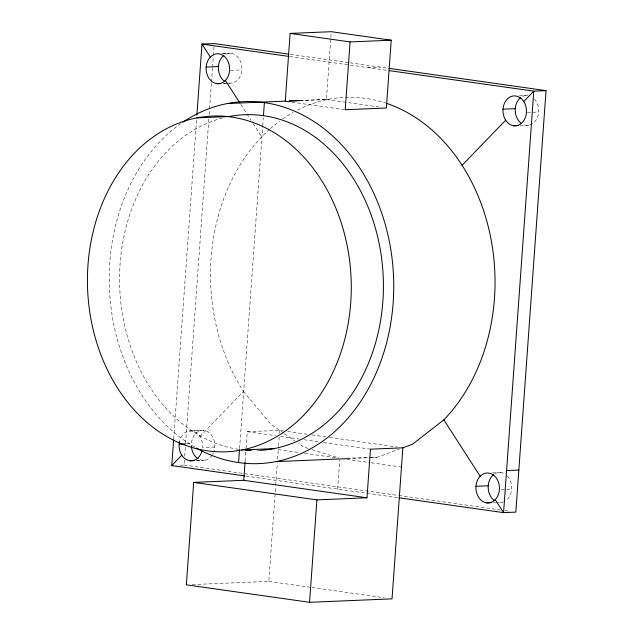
<?xml version="1.0" encoding="UTF-8"?>
<svg xmlns="http://www.w3.org/2000/svg" width="634" height="634" viewBox="0 0 634 634"><rect width="100%" height="100%" fill="white"/><g stroke="black" fill="none" stroke-linecap="round" stroke-linejoin="round"><path stroke-width="0.48" stroke-dasharray="3.17 2.38" d="M173.684 438.918L196.611 119.097M180.262 465.213L184.026 465.055L184.383 460.125M184.668 456.171L185.302 447.287M185.588 443.34L208.863 118.59M209.149 114.643L209.505 109.706M209.569 108.715L211.415 83.054M211.487 82.063L212.477 68.25M212.541 67.259L213.325 56.402M213.396 55.412L214.03 46.528M239.589 448.507L262.666 126.538M262.738 125.556L263.308 117.655M245.168 460.863L245.794 452.113M246.071 448.222L247.26 431.691L279.657 430.343L283.564 430.898M192.245 584.58L268.824 581.378L275.647 486.246M275.719 485.264L277.312 463.058M277.581 459.206L278.477 446.708M278.548 445.742L279.174 437.08M279.443 433.228L279.657 430.343M299.961 100.616L326.415 99.514L330.782 38.579M330.853 37.596L331.138 33.665M337.668 489.099L339.737 460.252M199.884 436.493L243.472 391.408A181.158 142.19 87.6 0 1 269.585 129.328M371.088 457.645L376.984 457.399L399.166 449.189M222.463 53.668L228.121 53.43M222.708 53.708L231.196 53.351M230.538 70.382L241.847 69.906M367.886 67.608L380.138 67.101M223.398 83.371L229.056 83.141A14.994 11.769 87.6 0 0 241.728 65.999A14.994 11.769 87.6 0 0 225.189 54.516M223.643 83.419L225.53 83.339M226.473 83.3L232.131 83.062M300.048 100.505L328.571 99.308M519.317 95.774L528.043 95.457A14.994 11.769 87.6 0 0 522.036 96.622M527.385 112.487L538.702 112.012M520.252 125.477L528.978 125.167M188.837 431.033L201.089 430.526M191.904 430.961L204.164 430.446M186.658 443.871L191.373 443.673A14.994 11.769 87.6 0 1 205.685 430.787A14.994 11.769 87.6 0 1 214.141 450.798M214.823 447.002L202.563 447.517A14.994 11.769 87.6 0 0 193.425 431.302A14.994 11.769 87.6 0 0 179.794 440.392M196.374 460.466L202.024 460.229M196.611 460.506L205.099 460.157M347.48 458.636L370.105 457.685M492.523 472.909L501.011 472.552M501.296 489.543L511.67 489.107M493.466 502.611L495.344 502.532M496.287 502.493L501.946 502.263M346.711 458.16L368.195 457.621M369.17 457.597L376.984 457.399M290.364 54.365L348.914 62.671M349.889 62.806L387.953 68.21M289.817 56.537L387.406 70.382M326.415 99.514L378.625 106.916M292.036 102.193L344.246 109.595M287.479 431.453L307.03 434.227M311.92 434.916L325.614 436.858M329.522 437.412L396.995 446.986M247.26 431.691L275.616 435.716M280.505 436.414L299.082 439.045M303.971 439.742L319.623 441.961M323.53 442.516L370.47 449.173M278.271 449.593L298.804 452.51M304.677 453.342L337.922 458.057M346.719 459.301L370.193 462.63M371.167 462.772L401.481 467.068M184.026 465.055L397.748 495.368M398.723 495.511L500.21 509.902M505.06 510.592L508.999 511.155M245.849 476.079L366.032 493.125M367.007 493.26L398.295 497.698M268.824 581.378L310.874 587.346M311.849 587.48L384.212 597.743M308.29 448.452L303.646 447.002L298.051 443.111M312.007 449.617L338.952 458.041M283.652 433.117L270.766 424.17L243.472 391.408M284.452 433.672L294.85 440.892M240.888 104.523L251.04 120.294M253.172 123.606L261.715 136.881M534.375 98.888A14.994 11.769 87.6 0 1 537.212 118.011A14.994 11.769 87.6 0 1 522.907 124.304M194.804 447.184A181.158 142.19 87.6 0 1 109.444 289.049A181.158 142.19 87.6 0 1 180.547 123.796M238.574 449.355A168.002 131.864 87.6 0 1 119.802 289.54A168.002 131.864 87.6 0 1 222.486 118.027M260.241 450.354A168.002 131.864 87.6 0 1 256.271 450.512M495.003 473.717A14.994 11.769 87.6 0 1 504.006 473.487M507.343 475.983A14.994 11.769 87.6 0 1 505.567 500.749M503.444 501.835A14.994 11.769 87.6 0 1 498.879 502.334M270.322 128.67A181.158 142.19 87.6 0 1 279.483 121.276M282.637 119.018A181.158 142.19 87.6 0 1 293.114 112.448M297.449 110.118A181.158 142.19 87.6 0 1 385.464 102.993M212.255 454.99A14.994 11.769 87.6 0 1 199.028 459.293M213.515 452.573A14.994 11.769 87.6 0 1 212.715 454.221"/><path stroke-width="0.95" d="M244.875 475.936L171.774 465.57L173.613 439.909M196.889 115.15L201.984 44.079L214.244 43.572L288.407 54.088M402.859 447.818L370.47 449.173L366.983 497.785L243.773 480.31L193.695 482.403L186.356 584.825L309.558 602.3L392.034 598.853L402.859 447.818L412.441 444.268L443.84 419.827A181.158 142.19 87.6 0 0 491.358 241.031A181.158 142.19 87.6 0 0 386.399 103.302M238.582 462.558L239.517 449.498M263.443 115.673L264.386 102.613M243.773 480.31L245.096 461.837M391.226 40.204L350.071 41.923L345.213 109.737L386.36 108.018L391.226 40.204L331.281 31.7L290.126 33.42L285.268 101.234L289.136 101.781M309.558 602.3L316.905 499.877L366.983 497.785M388.927 68.345L546.04 90.63L515.83 512.121L503.57 512.629L399.277 497.841M171.774 465.57L181.792 455.204M462.083 165.308L505.67 120.214M523.763 101.511L533.78 91.145L546.04 90.63M206.145 67.093L218.405 66.586M216.804 83.648A14.994 11.769 87.6 0 0 228.557 62.75A14.994 11.769 87.6 0 0 208.253 59.873A14.994 11.769 87.6 0 0 216.804 83.648L220.577 83.49M227.273 103.54L285.3 101.115M289.231 100.957L300.048 100.505M289.191 101.068L299.961 100.616M196.905 117.884L229.032 116.537A168.002 131.864 87.6 0 1 382.492 266.098A168.002 131.864 87.6 0 1 260.241 450.354M502.992 109.199L515.252 108.691M513.651 125.754A14.994 11.769 87.6 0 0 525.404 104.856A14.994 11.769 87.6 0 0 505.1 101.979A14.994 11.769 87.6 0 0 513.651 125.754L518.366 125.556M179.113 444.188L185.714 443.911M241.8 449.974L273.936 448.634M189.772 460.744L194.487 460.546M275.687 461.631L346.497 458.675M506.59 470.563L518.842 470.056M475.968 486.294L488.22 485.779M486.619 502.849A14.994 11.769 87.6 0 0 498.372 481.951A14.994 11.769 87.6 0 0 478.068 479.066A14.994 11.769 87.6 0 0 486.619 502.849L491.334 502.651M290.126 33.42L350.071 41.923M288.835 56.402L201.984 44.079L210.337 57.052M389.355 70.659L533.78 91.145L503.57 512.629L495.225 499.663M193.695 482.403L316.905 499.877M225.403 80.463L239.826 102.867M443.84 419.827L480.152 476.245M224.65 81.366A14.994 11.769 87.6 0 1 223.834 55.42M521.505 123.472A14.994 11.769 87.6 0 1 520.688 97.525M201.889 451.313A14.994 11.769 87.6 0 1 187.133 459.975A14.994 11.769 87.6 0 1 179.549 441.312M182.933 122.156A181.158 142.19 87.6 0 1 393.548 276.709A181.158 142.19 87.6 0 1 196.469 448.135M251.318 450.497A168.002 131.864 87.6 0 1 245.39 450.164M494.472 500.567A14.994 11.769 87.6 0 1 493.656 474.612M198.323 458.905A14.994 11.769 87.6 0 1 191.333 445.631M111.544 184.335A168.002 131.864 87.6 0 0 207.389 450.837A168.002 131.864 87.6 0 0 339.119 216.614A168.002 131.864 87.6 0 0 111.544 184.335"/></g></svg>
